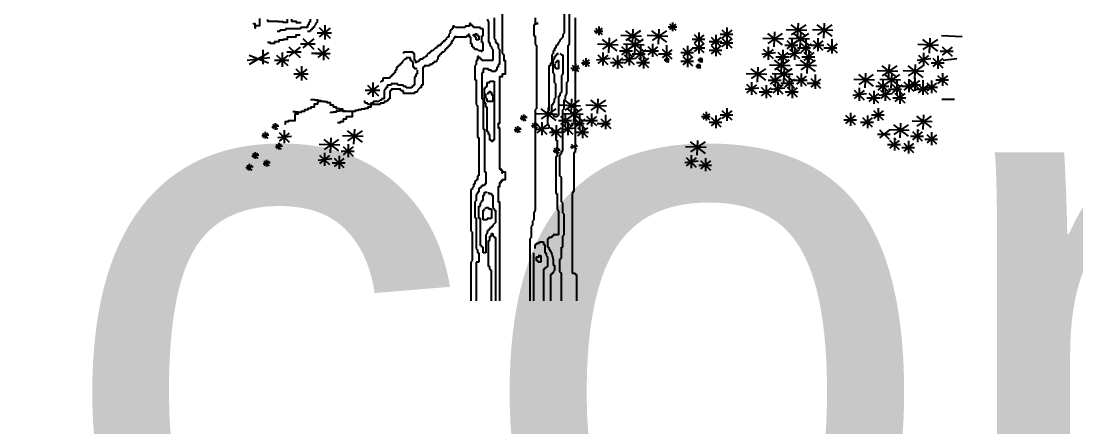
# Model space of a CAD drawing. Header units: inches. Extents: x 131625 to 139700, y 73991 to 80047.
# Drawn here: x 137128 to 138546, y 77019 to 77564 of the extents above; entities that cross this region are included whole.
import ezdxf

# ---------------------------------------------------------------- set-up
doc = ezdxf.new("R2010")
doc.units = ezdxf.units.IN
doc.header["$MEASUREMENT"] = 0
doc.layers.get('0').update_dxf_attribs({"color": 2})
doc.layers.add('0-Frame', color=142, linetype='Continuous')
doc.layers.add('cay xanh', color=76, linetype='Continuous')
doc.styles.add('HELVECONDENSE', font='ARIAH__.TTF')

# ---------------------------------------------------------------- blocks, each defined once
blk = doc.blocks.new('A$C0F0F5736')
at = {"layer": 'cay xanh', "color": 8}
for p, q in [((747.9, 2467), (747.9, 3206.4)), ((122.7, 3129.9), (122.7, 2377.7)), ((696.9, 2823.9), (696.9, 2569)), ((-1663.4, 2671), (-1676.2, 2671)), ((-1676.2, 2671), (-1676.2, 2645.5)), ((-1663.4, 2696.5), (-1663.4, 2671)), ((-1599.6, 2671), (-1612.4, 2658.2)), ((-1612.4, 2658.2), (-1612.4, 2645.5)), ((-1599.6, 2696.5), (-1599.6, 2671)), ((-170.7, 2658.2), (-183.5, 2658.2)), ((-183.5, 2658.2), (-183.5, 2632.7)), ((-170.7, 2645.5), (-170.7, 2658.2)), ((-17.6, 2696.5), (-4.8, 2671)), ((-4.8, 2671), (-4.8, 2479.7)), ((46.2, 2709.2), (46.2, 2518)), ((428.9, 2709.2), (428.9, 2645.5)), ((428.9, 2645.5), (428.9, 2658.2)), ((428.9, 2658.2), (454.5, 2658.2)), ((454.5, 2658.2), (428.9, 2658.2)), ((428.9, 2658.2), (428.9, 2645.5)), ((798.9, 2709.2), (798.9, 1459.7)), ((-1944.1, 2581.7), (-1969.6, 2581.7)), ((-1944.1, 2594.5), (-1944.1, 2581.7)), ((-1893.1, 2594.5), (-1944.1, 2594.5)), ((-1893.1, 2607.2), (-1893.1, 2594.5)), ((-1752.7, 2607.2), (-1893.1, 2607.2)), ((-1688.9, 2620), (-1752.7, 2620)), ((-1752.7, 2620), (-1752.7, 2607.2)), ((-1688.9, 2645.5), (-1688.9, 2620)), ((-1676.2, 2645.5), (-1688.9, 2645.5)), ((-1663.4, 2581.7), (-1688.9, 2581.7)), ((-1650.7, 2594.5), (-1663.4, 2594.5)), ((-1663.4, 2594.5), (-1663.4, 2581.7)), ((-1637.9, 2607.2), (-1650.7, 2607.2)), ((-1650.7, 2607.2), (-1650.7, 2594.5)), ((-1625.2, 2620), (-1637.9, 2620)), ((-1637.9, 2620), (-1637.9, 2607.2)), ((-1612.4, 2645.5), (-1625.2, 2632.7)), ((-1625.2, 2632.7), (-1625.2, 2620)), ((-362.1, 2569), (-374.8, 2556.2)), ((-374.8, 2556.2), (-374.8, 2530.7)), ((-349.3, 2594.5), (-362.1, 2594.5)), ((-362.1, 2594.5), (-362.1, 2569)), ((-336.6, 2607.2), (-349.3, 2607.2)), ((-349.3, 2607.2), (-349.3, 2594.5)), ((-323.8, 2632.7), (-336.6, 2632.7)), ((-336.6, 2632.7), (-336.6, 2607.2)), ((-311, 2620), (-323.8, 2632.7)), ((-221.7, 2620), (-311, 2620)), ((-221.7, 2632.7), (-221.7, 2620)), ((-183.5, 2632.7), (-221.7, 2632.7)), ((-196.2, 2556.2), (-196.2, 2543.5)), ((-183.5, 2556.2), (-196.2, 2556.2)), ((-183.5, 2530.7), (-183.5, 2556.2)), ((-157.9, 2645.5), (-170.7, 2645.5)), ((-157.9, 2632.7), (-157.9, 2645.5)), ((-145.2, 2632.7), (-157.9, 2632.7)), ((-145.2, 2620), (-145.2, 2632.7)), ((-81.4, 2620), (-145.2, 2620)), ((-145.2, 2543.5), (-145.2, 2556.2)), ((-145.2, 2556.2), (-119.7, 2556.2)), ((-119.7, 2569), (-119.7, 2556.2)), ((-119.7, 2556.2), (-119.7, 2569)), ((-119.7, 2556.2), (-106.9, 2556.2)), ((-106.9, 2556.2), (-106.9, 2543.5)), ((-81.4, 2607.2), (-81.4, 2620)), ((-55.9, 2607.2), (-81.4, 2607.2)), ((-55.9, 2543.5), (-55.9, 2607.2)), ((428.9, 2645.5), (416.2, 2645.5)), ((416.2, 2645.5), (416.2, 2543.5)), ((696.9, 2569), (684.1, 2556.2)), ((684.1, 2556.2), (684.1, 2530.7)), ((-1618.1, 2466), (-1752.2, 2466)), ((-476.9, 2454.2), (-476.9, 2441.5)), ((-451.4, 2454.2), (-476.9, 2454.2)), ((-438.6, 2467), (-451.4, 2467)), ((-451.4, 2467), (-451.4, 2454.2)), ((-438.6, 2479.7), (-438.6, 2467)), ((-425.9, 2479.7), (-438.6, 2479.7)), ((-425.9, 2492.5), (-425.9, 2479.7)), ((-413.1, 2492.5), (-425.9, 2492.5)), ((-400.4, 2505.2), (-413.1, 2505.2)), ((-413.1, 2505.2), (-413.1, 2492.5)), ((-387.6, 2530.7), (-400.4, 2518)), ((-400.4, 2518), (-400.4, 2505.2)), ((-374.8, 2530.7), (-387.6, 2530.7)), ((-362.1, 2454.2), (-374.8, 2454.2)), ((-374.8, 2454.2), (-374.8, 2441.5)), ((-349.3, 2467), (-362.1, 2467)), ((-362.1, 2467), (-362.1, 2454.2)), ((-349.3, 2492.5), (-349.3, 2467)), ((-336.6, 2492.5), (-349.3, 2492.5)), ((-323.8, 2518), (-336.6, 2505.2)), ((-336.6, 2505.2), (-336.6, 2492.5)), ((-323.8, 2530.7), (-323.8, 2518)), ((-311, 2530.7), (-323.8, 2530.7)), ((-311, 2530.7), (-311, 2543.5)), ((-311, 2543.5), (-311, 2530.7)), ((-209, 2530.7), (-311, 2530.7)), ((-196.2, 2543.5), (-209, 2543.5)), ((-209, 2543.5), (-209, 2530.7)), ((-170.7, 2530.7), (-183.5, 2530.7)), ((-170.7, 2467), (-170.7, 2530.7)), ((-157.9, 2467), (-170.7, 2467)), ((-157.9, 2441.5), (-157.9, 2467)), ((-132.4, 2543.5), (-145.2, 2543.5)), ((-132.4, 2530.7), (-132.4, 2543.5)), ((-119.7, 2530.7), (-132.4, 2530.7)), ((-119.7, 2505.2), (-119.7, 2530.7)), ((-94.2, 2505.2), (-119.7, 2505.2)), ((-106.9, 2543.5), (-94.2, 2543.5)), ((-94.2, 2543.5), (-94.2, 2505.2)), ((-68.6, 2543.5), (-55.9, 2543.5)), ((-68.6, 2479.7), (-68.6, 2543.5)), ((-55.9, 2479.7), (-68.6, 2479.7)), ((-55.9, 2403.2), (-55.9, 2479.7)), ((-4.8, 2479.7), (7.9, 2479.7)), ((7.9, 2479.7), (7.9, 2454.2)), ((7.9, 2454.2), (20.7, 2441.5)), ((46.2, 2518), (58.9, 2505.2)), ((58.9, 2505.2), (58.9, 2479.7)), ((58.9, 2479.7), (71.7, 2479.7)), ((71.7, 2479.7), (71.7, 2467)), ((71.7, 2467), (84.5, 2467)), ((84.5, 2467), (84.5, 2428.7)), ((416.2, 2543.5), (428.9, 2543.5)), ((428.9, 2543.5), (428.9, 2467)), ((428.9, 2467), (441.7, 2454.2)), ((441.7, 2454.2), (441.7, 1867.7)), ((633.1, 2454.2), (620.3, 2454.2)), ((620.3, 2454.2), (620.3, 2428.7)), ((645.8, 2479.7), (633.1, 2454.2)), ((658.6, 2492.5), (645.8, 2479.7)), ((671.3, 2518), (658.6, 2505.2)), ((658.6, 2505.2), (658.6, 2492.5)), ((684.1, 2530.7), (671.3, 2518)), ((735.1, 2454.2), (747.9, 2467)), ((735.1, 2122.7), (735.1, 2454.2)), ((-795.9, 2390.5), (-795.9, 2377.7)), ((-706.6, 2390.5), (-795.9, 2390.5)), ((-706.6, 2377.7), (-706.6, 2390.5)), ((-693.8, 2377.7), (-706.6, 2377.7)), ((-693.8, 2314), (-693.8, 2377.7)), ((-566.2, 2377.7), (-579, 2365)), ((-579, 2365), (-579, 2352.2)), ((-553.5, 2377.7), (-566.2, 2377.7)), ((-540.7, 2390.5), (-553.5, 2390.5)), ((-553.5, 2390.5), (-553.5, 2377.7)), ((-527.9, 2403.2), (-540.7, 2403.2)), ((-540.7, 2403.2), (-540.7, 2390.5)), ((-515.2, 2416), (-527.9, 2403.2)), ((-502.4, 2428.7), (-515.2, 2416)), ((-489.7, 2428.7), (-502.4, 2428.7)), ((-476.9, 2441.5), (-489.7, 2441.5)), ((-489.7, 2441.5), (-489.7, 2428.7)), ((-464.1, 2365), (-464.1, 2352.2)), ((-451.4, 2365), (-464.1, 2365)), ((-438.6, 2377.7), (-451.4, 2377.7)), ((-451.4, 2377.7), (-451.4, 2365)), ((-425.9, 2390.5), (-438.6, 2390.5)), ((-438.6, 2390.5), (-438.6, 2377.7)), ((-413.1, 2403.2), (-425.9, 2390.5)), ((-400.4, 2416), (-413.1, 2416)), ((-413.1, 2416), (-413.1, 2403.2)), ((-387.6, 2428.7), (-400.4, 2428.7)), ((-400.4, 2428.7), (-400.4, 2416)), ((-387.6, 2441.5), (-387.6, 2428.7)), ((-374.8, 2441.5), (-387.6, 2441.5)), ((-145.2, 2441.5), (-157.9, 2441.5)), ((-145.2, 2428.7), (-145.2, 2441.5)), ((-132.4, 2428.7), (-145.2, 2428.7)), ((-132.4, 2416), (-132.4, 2428.7)), ((-106.9, 2416), (-132.4, 2416)), ((-94.2, 2403.2), (-106.9, 2416)), ((-68.6, 2403.2), (-94.2, 2403.2)), ((-68.6, 2390.5), (-68.6, 2403.2)), ((20.7, 2441.5), (20.7, 2428.7)), ((20.7, 2428.7), (33.4, 2416)), ((33.4, 2416), (33.4, 2314)), ((84.5, 2428.7), (97.2, 2416)), ((97.2, 2416), (97.2, 2275.7)), ((122.7, 2377.7), (135.5, 2365)), ((594.8, 2377.7), (582, 2365)), ((582, 2365), (582, 2288.5)), ((607.6, 2403.2), (594.8, 2403.2)), ((594.8, 2403.2), (594.8, 2377.7)), ((620.3, 2428.7), (607.6, 2428.7)), ((607.6, 2428.7), (607.6, 2403.2)), ((620.3, 2352.2), (620.3, 2365)), ((620.3, 2365), (633.1, 2365)), ((633.1, 2377.7), (645.8, 2377.7)), ((633.1, 2365), (633.1, 2377.7)), ((658.6, 2377.7), (671.3, 2365)), ((671.3, 2365), (684.1, 2365)), ((684.1, 2365), (684.1, 2186.5)), ((-846.9, 2263), (-846.9, 2250.2)), ((-834.1, 2263), (-846.9, 2263)), ((-821.4, 2275.7), (-834.1, 2275.7)), ((-834.1, 2275.7), (-834.1, 2263)), ((-808.6, 2288.5), (-821.4, 2288.5)), ((-821.4, 2288.5), (-821.4, 2275.7)), ((-783.1, 2326.7), (-808.6, 2301.2)), ((-808.6, 2301.2), (-808.6, 2288.5)), ((-770.3, 2326.7), (-783.1, 2326.7)), ((-770.3, 2339.5), (-770.3, 2326.7)), ((-732.1, 2339.5), (-770.3, 2339.5)), ((-732.1, 2314), (-732.1, 2339.5)), ((-719.3, 2314), (-732.1, 2314)), ((-719.3, 2301.2), (-719.3, 2314)), ((-706.6, 2301.2), (-719.3, 2301.2)), ((-706.6, 2250.2), (-706.6, 2301.2)), ((-681, 2314), (-693.8, 2314)), ((-681, 2288.5), (-681, 2314)), ((-681, 2301.2), (-681, 2288.5)), ((-655.5, 2301.2), (-681, 2301.2)), ((-642.8, 2314), (-655.5, 2314)), ((-655.5, 2314), (-655.5, 2301.2)), ((-642.8, 2326.7), (-642.8, 2314)), ((-617.2, 2326.7), (-642.8, 2326.7)), ((-604.5, 2339.5), (-617.2, 2339.5)), ((-617.2, 2339.5), (-617.2, 2326.7)), ((-591.7, 2352.2), (-604.5, 2339.5)), ((-604.5, 2263), (-604.5, 2250.2)), ((-553.5, 2263), (-604.5, 2263)), ((-579, 2352.2), (-591.7, 2352.2)), ((-527.9, 2275.7), (-553.5, 2275.7)), ((-553.5, 2275.7), (-553.5, 2263)), ((-515.2, 2288.5), (-527.9, 2288.5)), ((-527.9, 2288.5), (-527.9, 2275.7)), ((-489.7, 2301.2), (-515.2, 2301.2)), ((-515.2, 2301.2), (-515.2, 2288.5)), ((-476.9, 2326.7), (-489.7, 2314)), ((-489.7, 2314), (-489.7, 2301.2)), ((-476.9, 2352.2), (-476.9, 2326.7)), ((-464.1, 2352.2), (-476.9, 2352.2)), ((-119.7, 2275.7), (-132.4, 2263)), ((-132.4, 2263), (-132.4, 2135.5)), ((-106.9, 2314), (-119.7, 2314)), ((-119.7, 2314), (-119.7, 2275.7)), ((-106.9, 2352.2), (-106.9, 2314)), ((-94.2, 2352.2), (-106.9, 2352.2)), ((-94.2, 2339.5), (-94.2, 2352.2)), ((-81.4, 2339.5), (-94.2, 2339.5)), ((-81.4, 2326.7), (-81.4, 2339.5)), ((-68.6, 2326.7), (-81.4, 2326.7)), ((-68.6, 2314), (-68.6, 2326.7)), ((33.4, 2314), (-68.6, 2314)), ((84.5, 2275.7), (84.5, 2250.2)), ((97.2, 2275.7), (84.5, 2275.7)), ((569.3, 2263), (556.5, 2263)), ((556.5, 2263), (556.5, 1842.2)), ((569.3, 2288.5), (569.3, 2263)), ((582, 2288.5), (569.3, 2288.5)), ((594.8, 2199.2), (594.8, 2326.7)), ((594.8, 2326.7), (607.6, 2326.7)), ((607.6, 2352.2), (620.3, 2352.2)), ((607.6, 2326.7), (607.6, 2352.2)), ((607.6, 2275.7), (620.3, 2275.7)), ((607.6, 2250.2), (607.6, 2275.7)), ((620.3, 2288.5), (620.3, 2301.2)), ((620.3, 2301.2), (633.1, 2301.2)), ((633.1, 2301.2), (633.1, 2314)), ((633.1, 2314), (645.8, 2314)), ((645.8, 2314), (645.8, 2237.5)), ((-923.4, 2161), (-923.4, 2148.2)), ((-910.7, 2161), (-923.4, 2161)), ((-897.9, 2173.7), (-910.7, 2173.7)), ((-910.7, 2173.7), (-910.7, 2161)), ((-885.2, 2186.5), (-897.9, 2186.5)), ((-897.9, 2186.5), (-897.9, 2173.7)), ((-885.2, 2199.2), (-885.2, 2186.5)), ((-872.4, 2199.2), (-885.2, 2199.2)), ((-859.7, 2224.7), (-872.4, 2224.7)), ((-872.4, 2224.7), (-872.4, 2199.2)), ((-846.9, 2250.2), (-859.7, 2250.2)), ((-859.7, 2250.2), (-859.7, 2224.7)), ((-693.8, 2250.2), (-706.6, 2250.2)), ((-693.8, 2237.5), (-693.8, 2250.2)), ((-668.3, 2237.5), (-693.8, 2237.5)), ((-693.8, 2161), (-693.8, 2084.5)), ((-681, 2161), (-693.8, 2161)), ((-668.3, 2186.5), (-681, 2186.5)), ((-681, 2186.5), (-681, 2161)), ((-668.3, 2224.7), (-668.3, 2186.5)), ((-604.5, 2250.2), (-617.2, 2250.2)), ((-617.2, 2250.2), (-617.2, 2084.5)), ((-55.9, 2199.2), (-68.6, 2199.2)), ((-68.6, 2199.2), (-68.6, 1957)), ((-4.8, 2237.5), (-55.9, 2237.5)), ((-55.9, 2237.5), (-55.9, 2199.2)), ((-4.8, 2224.7), (-4.8, 2237.5)), ((20.7, 2224.7), (-4.8, 2224.7)), ((20.7, 2212), (20.7, 2224.7)), ((58.9, 2212), (20.7, 2212)), ((71.7, 2224.7), (58.9, 2224.7)), ((58.9, 2224.7), (58.9, 2212)), ((71.7, 2250.2), (71.7, 2224.7)), ((84.5, 2250.2), (71.7, 2250.2)), ((607.6, 2186.5), (594.8, 2199.2)), ((620.3, 2250.2), (607.6, 2250.2)), ((607.6, 2110), (607.6, 2186.5)), ((620.3, 2237.5), (620.3, 2250.2)), ((645.8, 2237.5), (620.3, 2237.5)), ((684.1, 2186.5), (671.3, 2173.7)), ((671.3, 2173.7), (671.3, 2020.7)), ((-1000, 2122.7), (-1012.8, 2110)), ((-987.2, 2122.7), (-1000, 2122.7)), ((-987.2, 2148.2), (-987.2, 2122.7)), ((-923.4, 2148.2), (-987.2, 2148.2)), ((-949, 2059), (-961.7, 2059)), ((-961.7, 2059), (-961.7, 2046.2)), ((-949, 2084.5), (-949, 2059)), ((-910.7, 2084.5), (-949, 2084.5)), ((-846.9, 2097.2), (-910.7, 2097.2)), ((-910.7, 2097.2), (-910.7, 2084.5)), ((-846.9, 2084.5), (-846.9, 2097.2)), ((-795.9, 2084.5), (-846.9, 2084.5)), ((-795.9, 2071.7), (-795.9, 2084.5)), ((-770.3, 2071.7), (-795.9, 2071.7)), ((-770.3, 2059), (-770.3, 2071.7)), ((-719.3, 2059), (-770.3, 2059)), ((-706.6, 2071.7), (-719.3, 2071.7)), ((-719.3, 2071.7), (-719.3, 2059)), ((-693.8, 2084.5), (-706.6, 2084.5)), ((-706.6, 2084.5), (-706.6, 2071.7)), ((-642.8, 2059), (-668.3, 2033.5)), ((-630, 2059), (-642.8, 2059)), ((-630, 2084.5), (-630, 2059)), ((-617.2, 2084.5), (-630, 2084.5)), ((-132.4, 2135.5), (-119.7, 2135.5)), ((-119.7, 2135.5), (-119.7, 1906)), ((-43.1, 2059), (-30.4, 2059)), ((-43.1, 1918.7), (-43.1, 2059)), ((-30.4, 2059), (-30.4, 2071.7)), ((-30.4, 2071.7), (-17.6, 2071.7)), ((-17.6, 2071.7), (-17.6, 2110)), ((-17.6, 2110), (7.9, 2110)), ((7.9, 2122.7), (46.2, 2122.7)), ((7.9, 2110), (7.9, 2122.7)), ((46.2, 2122.7), (46.2, 1574.5)), ((620.3, 2097.2), (607.6, 2110)), ((620.3, 1969.7), (620.3, 2097.2)), ((722.4, 2110), (735.1, 2122.7)), ((722.4, 2008), (722.4, 2110)), ((-961.7, 2046.2), (-974.5, 2033.5)), ((-974.5, 2033.5), (-974.5, 1957)), ((-910.7, 2033.5), (-923.4, 2033.5)), ((-923.4, 2033.5), (-923.4, 1957)), ((-910.7, 2046.2), (-910.7, 2033.5)), ((-821.4, 2046.2), (-910.7, 2046.2)), ((-821.4, 2033.5), (-821.4, 2046.2)), ((-795.9, 2033.5), (-821.4, 2033.5)), ((-795.9, 2008), (-795.9, 2033.5)), ((-693.8, 2008), (-795.9, 2008)), ((-668.3, 2020.7), (-693.8, 2020.7)), ((-693.8, 2020.7), (-693.8, 2008)), ((-668.3, 2033.5), (-668.3, 2020.7)), ((-30.4, 1969.7), (-30.4, 2008)), ((-17.6, 1957), (-30.4, 1969.7)), ((-17.6, 2008), (-4.8, 2008)), ((-4.8, 2008), (-4.8, 2020.7)), ((-4.8, 2020.7), (7.9, 2020.7)), ((7.9, 2020.7), (7.9, 2033.5)), ((7.9, 2033.5), (7.9, 2020.7)), ((7.9, 2020.7), (20.7, 2020.7)), ((20.7, 2020.7), (20.7, 1995.2)), ((20.7, 1995.2), (33.4, 1995.2)), ((33.4, 1995.2), (33.4, 1931.5)), ((607.6, 1957), (620.3, 1969.7)), ((658.6, 1982.5), (645.8, 1982.5)), ((645.8, 1982.5), (645.8, 1804)), ((671.3, 2020.7), (658.6, 2008)), ((658.6, 2008), (658.6, 1982.5)), ((709.6, 1982.5), (722.4, 2008)), ((709.6, 1957), (709.6, 1982.5)), ((-1153.1, 1931.5), (-1165.9, 1931.5)), ((-1153.1, 1918.7), (-1153.1, 1931.5)), ((-1127.6, 1918.7), (-1153.1, 1918.7)), ((-1127.6, 1906), (-1127.6, 1918.7)), ((-1012.8, 1906), (-1127.6, 1906)), ((-1076.5, 1918.7), (-1102.1, 1918.7)), ((-1025.5, 1931.5), (-1076.5, 1931.5)), ((-1076.5, 1931.5), (-1076.5, 1918.7)), ((-1012.8, 1944.2), (-1025.5, 1931.5)), ((-1000, 1944.2), (-1012.8, 1944.2)), ((-974.5, 1918.7), (-1012.8, 1918.7)), ((-1012.8, 1918.7), (-1012.8, 1906)), ((-974.5, 1957), (-1000, 1957)), ((-1000, 1957), (-1000, 1944.2)), ((-949, 1931.5), (-974.5, 1931.5)), ((-974.5, 1931.5), (-974.5, 1918.7)), ((-949, 1944.2), (-949, 1931.5)), ((-936.2, 1944.2), (-949, 1944.2)), ((-936.2, 1957), (-936.2, 1944.2)), ((-923.4, 1957), (-936.2, 1957)), ((-119.7, 1906), (-106.9, 1893.2)), ((-106.9, 1893.2), (-106.9, 1600)), ((-68.6, 1957), (-55.9, 1957)), ((-55.9, 1957), (-55.9, 1765.7)), ((-30.4, 1918.7), (-43.1, 1918.7)), ((-30.4, 1880.5), (-30.4, 1918.7)), ((-17.6, 1880.5), (-30.4, 1880.5)), ((-17.6, 1931.5), (-17.6, 1957)), ((33.4, 1931.5), (-17.6, 1931.5)), ((-17.6, 1651), (-17.6, 1880.5)), ((441.7, 1867.7), (428.9, 1855)), ((582, 1906), (594.8, 1906)), ((582, 1816.7), (582, 1906)), ((594.8, 1918.7), (607.6, 1931.5)), ((594.8, 1906), (594.8, 1918.7)), ((607.6, 1931.5), (607.6, 1957)), ((684.1, 1855), (696.9, 1867.7)), ((696.9, 1944.2), (709.6, 1957)), ((696.9, 1867.7), (696.9, 1944.2)), ((-55.9, 1765.7), (-55.9, 1676.5)), ((428.9, 1855), (428.9, 924.2)), ((556.5, 1842.2), (543.8, 1842.2)), ((543.8, 1842.2), (543.8, 1727.5)), ((594.8, 1816.7), (582, 1816.7)), ((594.8, 1804), (594.8, 1816.7)), ((607.6, 1804), (594.8, 1804)), ((607.6, 1791.2), (607.6, 1804)), ((633.1, 1791.2), (607.6, 1791.2)), ((645.8, 1804), (633.1, 1804)), ((633.1, 1804), (633.1, 1791.2)), ((684.1, 1472.5), (684.1, 1855)), ((-55.9, 1676.5), (-43.1, 1676.5)), ((-43.1, 1676.5), (-43.1, 1281.2)), ((543.8, 1727.5), (556.5, 1714.7)), ((556.5, 1714.7), (556.5, 1702)), ((556.5, 1702), (582, 1676.5)), ((582, 1676.5), (582, 1663.7)), ((-106.9, 1600), (-94.2, 1600)), ((-94.2, 1600), (-94.2, 1243)), ((-4.8, 1651), (-17.6, 1651)), ((-4.8, 1625.5), (-4.8, 1651)), ((7.9, 1625.5), (-4.8, 1625.5)), ((7.9, 1574.5), (7.9, 1625.5)), ((20.7, 1574.5), (7.9, 1574.5)), ((20.7, 1561.7), (20.7, 1574.5)), ((46.2, 1574.5), (33.4, 1574.5)), ((33.4, 1574.5), (33.4, 1561.7)), ((582, 1663.7), (594.8, 1663.7)), ((594.8, 1663.7), (594.8, 1651)), ((594.8, 1651), (607.6, 1651)), ((607.6, 1651), (607.6, 1638.2)), ((607.6, 1638.2), (620.3, 1638.2)), ((620.3, 1638.2), (620.3, 1574.5)), ((620.3, 1574.5), (633.1, 1574.5)), ((633.1, 1574.5), (633.1, 1421.5)), ((33.4, 1561.7), (20.7, 1561.7)), ((671.3, 1447), (671.3, 1472.5)), ((671.3, 1472.5), (684.1, 1472.5)), ((620.3, 1421.5), (620.3, 1077.2)), ((633.1, 1421.5), (620.3, 1421.5)), ((658.6, 1434.2), (671.3, 1447)), ((658.6, 1243), (658.6, 1434.2)), ((786.2, 1459.7), (786.2, 1102.7)), ((798.9, 1459.7), (786.2, 1459.7)), ((-43.1, 1281.2), (-30.4, 1281.2)), ((-30.4, 1281.2), (-30.4, 1166.5)), ((-119.7, 1192), (-132.4, 1192)), ((-132.4, 1192), (-132.4, 1166.5)), ((-106.9, 1204.7), (-119.7, 1204.7)), ((-119.7, 1204.7), (-119.7, 1192)), ((-94.2, 1243), (-106.9, 1243)), ((-106.9, 1243), (-106.9, 1204.7)), ((671.3, 1230.2), (658.6, 1243)), ((671.3, 1000.7), (671.3, 1230.2)), ((-157.9, 1115.5), (-170.7, 1115.5)), ((-170.7, 1115.5), (-170.7, 733)), ((-145.2, 1141), (-157.9, 1128.2)), ((-157.9, 1128.2), (-157.9, 1115.5)), ((-132.4, 1166.5), (-145.2, 1166.5)), ((-145.2, 1166.5), (-145.2, 1141)), ((-94.2, 1090), (-106.9, 1090)), ((-106.9, 1090), (-106.9, 1077.2)), ((-94.2, 1128.2), (-94.2, 1090)), ((-81.4, 1128.2), (-94.2, 1128.2)), ((-68.6, 1141), (-81.4, 1141)), ((-81.4, 1141), (-81.4, 1128.2)), ((-43.1, 1153.7), (-68.6, 1153.7)), ((-68.6, 1153.7), (-68.6, 1141)), ((-30.4, 1166.5), (-43.1, 1166.5)), ((-43.1, 1166.5), (-43.1, 1153.7)), ((-43.1, 1090), (-17.6, 1090)), ((-43.1, 1064.5), (-43.1, 1090)), ((-4.8, 1090), (-4.8, 1077.2)), ((786.2, 1102.7), (773.4, 1077.2)), ((-119.7, 1013.5), (-132.4, 1000.7)), ((-132.4, 1000.7), (-132.4, 860.5)), ((-106.9, 1077.2), (-119.7, 1064.5)), ((-119.7, 1064.5), (-119.7, 1013.5)), ((-81.4, 988), (-68.6, 1000.7)), ((-81.4, 962.5), (-81.4, 988)), ((-68.6, 1013.5), (-55.9, 1013.5)), ((-68.6, 1000.7), (-68.6, 1013.5)), ((-55.9, 1013.5), (-55.9, 1064.5)), ((-55.9, 1064.5), (-43.1, 1064.5)), ((-4.8, 1077.2), (20.7, 1077.2)), ((20.7, 1077.2), (20.7, 1064.5)), ((20.7, 1064.5), (33.4, 1064.5)), ((33.4, 1064.5), (33.4, 949.7)), ((620.3, 1077.2), (633.1, 1077.2)), ((633.1, 1077.2), (633.1, 937)), ((684.1, 988), (671.3, 1000.7)), ((684.1, 898.7), (684.1, 988)), ((773.4, 1077.2), (773.4, 337.8)), ((-94.2, 847.7), (-94.2, 962.5)), ((-94.2, 962.5), (-81.4, 962.5)), ((-55.9, 924.2), (-43.1, 924.2)), ((-55.9, 835), (-55.9, 924.2)), ((-43.1, 924.2), (-43.1, 937)), ((-30.4, 949.7), (-4.8, 949.7)), ((-30.4, 937), (-30.4, 949.7)), ((-4.8, 949.7), (-4.8, 937)), ((-4.8, 937), (20.7, 937)), ((20.7, 937), (20.7, 847.7)), ((33.4, 949.7), (46.2, 937)), ((46.2, 937), (46.2, 924.2)), ((46.2, 924.2), (58.9, 924.2)), ((58.9, 924.2), (58.9, 809.5)), ((428.9, 924.2), (416.2, 898.7)), ((416.2, 898.7), (416.2, 835)), ((633.1, 937), (645.8, 911.5)), ((645.8, 911.5), (645.8, 694.7)), ((696.9, 886), (684.1, 898.7)), ((696.9, 694.7), (696.9, 886)), ((-132.4, 860.5), (-119.7, 847.7)), ((-119.7, 847.7), (-119.7, 567.2)), ((-81.4, 847.7), (-94.2, 847.7)), ((-81.4, 592.7), (-81.4, 847.7)), ((-17.6, 835), (-55.9, 835)), ((-17.6, 847.7), (-17.6, 835)), ((20.7, 847.7), (-17.6, 847.7)), ((46.2, 796.7), (33.4, 784)), ((58.9, 809.5), (46.2, 796.7)), ((416.2, 835), (403.4, 822.2)), ((403.4, 822.2), (403.4, 784)), ((-170.7, 733), (-157.9, 720.2)), ((-157.9, 720.2), (-157.9, 452.5)), ((-17.6, 707.5), (-30.4, 694.7)), ((-30.4, 694.7), (-30.4, 529)), ((-4.8, 733), (-17.6, 733)), ((-17.6, 733), (-17.6, 707.5)), ((-4.8, 745.7), (-4.8, 733)), ((7.9, 745.7), (-4.8, 745.7)), ((20.7, 758.5), (7.9, 758.5)), ((7.9, 758.5), (7.9, 745.7)), ((33.4, 771.2), (20.7, 771.2)), ((20.7, 771.2), (20.7, 758.5)), ((20.7, 707.5), (33.4, 707.5)), ((20.7, 682), (20.7, 707.5)), ((33.4, 784), (33.4, 771.2)), ((33.4, 707.5), (33.4, 682)), ((403.4, 784), (390.7, 771.2)), ((390.7, 771.2), (390.7, 669.2)), ((645.8, 694.7), (594.8, 694.7)), ((594.8, 694.7), (594.8, 682)), ((684.1, 682), (696.9, 694.7)), ((-68.6, 592.7), (-81.4, 592.7)), ((-68.6, 580), (-68.6, 592.7)), ((-4.8, 401.5), (-4.8, 643.7)), ((-4.8, 643.7), (7.9, 643.7)), ((7.9, 643.7), (7.9, 682)), ((7.9, 682), (20.7, 682)), ((33.4, 682), (46.2, 682)), ((46.2, 682), (46.2, 669.2)), ((46.2, 669.2), (58.9, 669.2)), ((58.9, 669.2), (58.9, 82.1)), ((390.7, 669.2), (377.9, 656.5)), ((377.9, 656.5), (377.9, 82.1)), ((428.9, 567.2), (428.9, 605.5)), ((428.9, 605.5), (441.7, 605.5)), ((441.7, 605.5), (441.7, 618.2)), ((441.7, 618.2), (467.2, 618.2)), ((467.2, 618.2), (467.2, 631)), ((467.2, 631), (505.5, 631)), ((505.5, 631), (505.5, 605.5)), ((505.5, 605.5), (518.2, 605.5)), ((518.2, 605.5), (518.2, 529)), ((543.8, 656.5), (543.8, 580)), ((556.5, 656.5), (543.8, 656.5)), ((556.5, 669.2), (556.5, 656.5)), ((582, 669.2), (556.5, 669.2)), ((594.8, 682), (582, 682)), ((582, 682), (582, 669.2)), ((684.1, 580), (684.1, 682)), ((-119.7, 567.2), (-106.9, 554.5)), ((-106.9, 554.5), (-106.9, 529)), ((-106.9, 529), (-94.2, 529)), ((-94.2, 529), (-94.2, 439.7)), ((-55.9, 580), (-68.6, 580)), ((-55.9, 529), (-55.9, 580)), ((-30.4, 529), (-55.9, 529)), ((416.2, 82.1), (416.2, 529)), ((441.7, 452.5), (441.7, 490.7)), ((441.7, 490.7), (467.2, 490.7)), ((454.5, 503.5), (480, 503.5)), ((480, 503.5), (480, 439.7)), ((518.2, 529), (531, 529)), ((531, 529), (531, 503.5)), ((531, 503.5), (543.8, 490.7)), ((543.8, 580), (556.5, 580)), ((543.8, 490.7), (543.8, 401.5)), ((556.5, 580), (556.5, 567.2)), ((556.5, 567.2), (569.3, 541.7)), ((569.3, 541.7), (582, 516.2)), ((582, 516.2), (594.8, 465.2)), ((671.3, 478), (671.3, 580)), ((671.3, 580), (684.1, 580)), ((-157.9, 452.5), (-170.7, 439.7)), ((-170.7, 439.7), (-170.7, 82.1)), ((-94.2, 439.7), (-119.7, 439.7)), ((-119.7, 439.7), (-119.7, 82.1)), ((7.9, 401.5), (-4.8, 401.5)), ((7.9, 376), (7.9, 401.5)), ((454.5, 452.5), (441.7, 452.5)), ((454.5, 439.7), (454.5, 452.5)), ((480, 439.7), (454.5, 439.7)), ((543.8, 401.5), (531, 388.8)), ((594.8, 465.2), (594.8, 414.2)), ((594.8, 414.2), (607.6, 414.2)), ((607.6, 414.2), (607.6, 363.3)), ((658.6, 465.2), (671.3, 478)), ((658.6, 350.5), (658.6, 465.2)), ((20.7, 363.3), (7.9, 376)), ((20.7, 82.1), (20.7, 363.3)), ((518.2, 376), (505.5, 376)), ((505.5, 376), (505.5, 82.1)), ((518.2, 388.8), (518.2, 376)), ((531, 388.8), (518.2, 388.8)), ((582, 325), (569.3, 325)), ((569.3, 325), (569.3, 82.1)), ((594.8, 337.8), (582, 337.8)), ((582, 337.8), (582, 325)), ((607.6, 363.3), (594.8, 350.5)), ((594.8, 350.5), (594.8, 337.8)), ((671.3, 337.8), (658.6, 350.5)), ((671.3, 82.1), (671.3, 337.8)), ((773.4, 337.8), (798.9, 337.8)), ((798.9, 337.8), (798.9, 325)), ((798.9, 325), (811.7, 325)), ((811.7, 325), (811.7, 82.1))]:
    blk.add_line(p, q, dxfattribs=at)
at = {"layer": 'cay xanh', "color": 90}
for p, q in [((1675.4, 2653.3), (1736.5, 2594.6)), ((1736.5, 2650.9), (1675.4, 2601.6)), ((1705.9, 2667.4), (1705.9, 2587.5)), ((2871.8, 2659.1), (2864.7, 2520.7)), ((3114.5, 2659.1), (3107.4, 2520.7)), ((-1465, 2568), (-1599.1, 2568)), ((-1579.4, 2619.3), (-1476.8, 2520.7)), ((-1476.8, 2615.3), (-1579.4, 2532.6)), ((-1528.1, 2642.9), (-1528.1, 2508.9)), ((1056.7, 2584.4), (976.8, 2584.4)), ((988.6, 2614.9), (1049.7, 2556.2)), ((1049.7, 2612.6), (988.6, 2563.2)), ((1019.1, 2629), (1019.1, 2549.1)), ((1267.9, 2590.4), (1406.3, 2484)), ((1406.3, 2590.4), (1271.4, 2498.2)), ((1335.3, 2604.6), (1328.2, 2466.2)), ((1510.6, 2590.4), (1649, 2484)), ((1649, 2590.4), (1514.1, 2498.2)), ((1578, 2604.6), (1570.9, 2466.2)), ((1743.6, 2622.7), (1663.6, 2622.7)), ((1905.4, 2553.9), (1995.8, 2466.9)), ((1995.8, 2550.4), (1905.4, 2477.4)), ((1950.6, 2574.7), (1950.6, 2456.5)), ((2108.1, 2552.2), (2108.1, 2434)), ((2265.1, 2553.6), (2146.8, 2553.6)), ((2164.2, 2598.8), (2254.6, 2511.9)), ((2254.6, 2595.4), (2164.2, 2522.3)), ((2209.4, 2619.7), (2209.4, 2501.5)), ((2586.2, 2564.6), (2724.6, 2458.2)), ((2724.6, 2564.6), (2589.7, 2472.4)), ((2653.6, 2578.8), (2646.5, 2440.4)), ((2953.4, 2591.7), (2761.7, 2598.8)), ((2804.3, 2644.9), (2942.8, 2538.5)), ((2942.8, 2644.9), (2807.9, 2552.7)), ((2828.9, 2564.6), (2967.3, 2458.2)), ((2967.3, 2564.6), (2832.4, 2472.4)), ((2896.3, 2578.8), (2889.2, 2440.4)), ((3196.1, 2591.7), (3004.4, 2598.8)), ((3047, 2644.9), (3185.5, 2538.5)), ((3185.5, 2644.9), (3050.6, 2552.7)), ((-1732.5, 2517.3), (-1629.9, 2418.7)), ((-1629.9, 2513.3), (-1732.5, 2430.6)), ((-1540.8, 2451.7), (-1540.8, 2317.7)), ((1198.8, 2456.9), (1007.1, 2464)), ((1049.7, 2510.1), (1188.2, 2403.6)), ((1188.2, 2510.1), (1053.3, 2417.8)), ((1117.2, 2524.3), (1110.1, 2385.9)), ((1417, 2537.2), (1225.3, 2544.3)), ((1441.5, 2456.9), (1249.8, 2464)), ((1276.1, 2466.9), (1276.1, 2346.3)), ((1292.4, 2510.1), (1430.9, 2403.6)), ((1430.9, 2510.1), (1295.9, 2417.8)), ((1359.8, 2524.3), (1352.7, 2385.9)), ((1406.8, 2456.7), (1406.8, 2322.7)), ((1659.7, 2537.2), (1468, 2544.3)), ((1518.8, 2466.9), (1518.8, 2346.3)), ((1649.5, 2456.7), (1649.5, 2322.7)), ((2006.3, 2508.7), (1888, 2508.7)), ((1905.4, 2474.5), (1995.8, 2387.6)), ((1995.8, 2471), (1905.4, 2398)), ((1950.6, 2495.4), (1950.6, 2377.2)), ((2163.8, 2486.2), (2045.5, 2486.2)), ((2062.9, 2531.4), (2153.4, 2444.4)), ((2153.4, 2527.9), (2062.9, 2454.9)), ((2062.9, 2452), (2153.4, 2365.1)), ((2108.1, 2472.9), (2108.1, 2354.7)), ((2265.1, 2474.3), (2146.8, 2474.3)), ((2164.2, 2519.5), (2254.6, 2432.6)), ((2254.6, 2516), (2164.2, 2443)), ((2209.4, 2540.4), (2209.4, 2422.2)), ((2735.3, 2511.4), (2543.6, 2518.5)), ((2869.4, 2454), (2748.7, 2454)), ((2767.9, 2498.7), (2860.2, 2410)), ((2860.2, 2495.1), (2767.9, 2420.6)), ((2978, 2511.4), (2786.2, 2518.5)), ((2812.6, 2521.4), (2812.6, 2400.8)), ((2900.7, 2472.2), (2993, 2383.5)), ((2993, 2468.6), (2900.7, 2394.1)), ((2943.2, 2511.2), (2943.2, 2377.2)), ((3112.1, 2454), (2991.4, 2454)), ((3010.6, 2498.7), (3102.9, 2410)), ((3102.9, 2495.1), (3010.6, 2420.6)), ((3055.3, 2521.4), (3055.3, 2400.8)), ((3143.4, 2472.2), (3235.7, 2383.5)), ((3235.7, 2468.6), (3143.4, 2394.1)), ((3185.9, 2511.2), (3185.9, 2377.2)), ((4177.9, 2454.1), (3986.2, 2461.2)), ((4028.8, 2507.3), (4167.2, 2400.9)), ((4167.2, 2507.3), (4032.3, 2415.1)), ((4096.2, 2521.5), (4089.1, 2383.1)), ((4396.1, 2534.4), (4204.4, 2541.5)), ((-2050.9, 2385.8), (-2230, 2277.6)), ((-2230, 2364.3), (-2050.9, 2291.2)), ((-2102.2, 2413.4), (-2102.2, 2279.4)), ((-1974.9, 2364.3), (-1872.3, 2265.7)), ((-1872.3, 2360.3), (-1974.9, 2277.6)), ((-1923.6, 2387.9), (-1923.6, 2253.9)), ((-1745.7, 2389.5), (-1879.8, 2389.5)), ((-1860, 2440.8), (-1757.5, 2342.2)), ((-1757.5, 2436.8), (-1860, 2354.1)), ((-1561.4, 2377.7), (-1650.7, 2377.7)), ((-1477.7, 2376.8), (-1611.8, 2376.8)), ((-1592.1, 2428), (-1489.6, 2329.5)), ((-1489.6, 2424.1), (-1592.1, 2341.3)), ((1011.8, 2365.3), (1104.1, 2276.6)), ((1104.1, 2361.7), (1011.8, 2287.2)), ((1058, 2386.6), (1058, 2265.9)), ((1192.3, 2358.6), (1192.3, 2238)), ((1332.9, 2399.5), (1212.2, 2399.5)), ((1231.4, 2444.2), (1323.7, 2355.5)), ((1323.7, 2440.6), (1231.4, 2366.1)), ((1254.5, 2365.3), (1346.8, 2276.6)), ((1346.8, 2361.7), (1254.5, 2287.2)), ((1300.7, 2386.6), (1300.7, 2265.9)), ((1451.3, 2373), (1330.6, 2373)), ((1364.3, 2417.7), (1456.6, 2329)), ((1456.6, 2414.1), (1364.3, 2339.6)), ((1435, 2358.6), (1435, 2238)), ((1575.6, 2399.5), (1454.9, 2399.5)), ((1474.1, 2444.2), (1566.4, 2355.5)), ((1566.4, 2440.6), (1474.1, 2366.1)), ((1694, 2373), (1573.3, 2373)), ((1607, 2417.7), (1699.3, 2329)), ((1699.3, 2414.1), (1607, 2339.6)), ((1900.4, 2384), (1782.1, 2384)), ((1799.5, 2429.2), (1890, 2342.3)), ((1890, 2425.7), (1799.5, 2352.7)), ((1844.8, 2450.1), (1844.8, 2331.8)), ((1844.8, 2370.7), (1844.8, 2252.5)), ((2006.3, 2429.3), (1888, 2429.3)), ((2163.8, 2406.8), (2045.5, 2406.8)), ((2153.4, 2448.6), (2062.9, 2375.5)), ((2661.4, 2385.3), (2534.8, 2370.3)), ((2548.3, 2419.8), (2640.6, 2331.1)), ((2640.6, 2416.3), (2548.3, 2341.8)), ((2594.4, 2441.1), (2594.4, 2320.5)), ((2682.6, 2391.9), (2774.9, 2303.2)), ((2774.9, 2388.3), (2682.6, 2313.8)), ((2728.7, 2413.2), (2728.7, 2292.5)), ((2904.1, 2385.3), (2777.5, 2370.3)), ((2791, 2419.8), (2883.3, 2331.1)), ((2883.3, 2416.3), (2791, 2341.8)), ((2837.1, 2441.1), (2837.1, 2320.5)), ((2987.8, 2427.5), (2867.1, 2427.5)), ((2925.3, 2391.9), (3017.6, 2303.2)), ((3017.6, 2388.3), (2925.3, 2313.8)), ((2971.4, 2413.2), (2971.4, 2292.5)), ((3230.4, 2427.5), (3109.7, 2427.5)), ((3990.9, 2362.5), (4083.2, 2273.8)), ((4083.2, 2359), (3990.9, 2284.5)), ((4037.1, 2383.8), (4037.1, 2263.2)), ((4171.4, 2355.9), (4171.4, 2235.2)), ((4312, 2396.7), (4191.3, 2396.7)), ((4210.5, 2441.4), (4302.8, 2352.7)), ((4302.8, 2437.8), (4210.5, 2363.3)), ((-2039.1, 2338.5), (-2249.8, 2313)), ((-1860.5, 2313), (-1994.6, 2313)), ((-1745, 2260.4), (-1745, 2126.4)), ((771, 2269.5), (832.1, 2210.8)), ((832.1, 2267.2), (771, 2217.9)), ((801.6, 2283.6), (801.6, 2203.8)), ((937.3, 2290.2), (857.4, 2290.2)), ((869.1, 2320.7), (930.2, 2262)), ((930.2, 2318.4), (869.1, 2269)), ((899.7, 2334.8), (899.7, 2254.9)), ((1124.9, 2330.7), (998.4, 2315.8)), ((1249.1, 2291.2), (1128.4, 2291.2)), ((1146.1, 2337.3), (1238.4, 2248.7)), ((1238.4, 2333.8), (1146.1, 2259.3)), ((1367.6, 2330.7), (1241, 2315.8)), ((1491.8, 2291.2), (1371.1, 2291.2)), ((1388.8, 2337.3), (1481.1, 2248.7)), ((1481.1, 2333.8), (1388.8, 2259.3)), ((1672.9, 2315.3), (1627.2, 2315.3)), ((1633.9, 2332.7), (1668.9, 2299.1)), ((1668.9, 2331.4), (1633.9, 2303.2)), ((1651.4, 2340.8), (1651.4, 2295.1)), ((1900.4, 2304.7), (1782.1, 2304.7)), ((1799.5, 2349.9), (1890, 2262.9)), ((1890, 2346.4), (1799.5, 2273.4)), ((1967.8, 2258.6), (1922, 2258.6)), ((1928.7, 2276.1), (1963.7, 2242.5)), ((1963.7, 2274.7), (1928.7, 2246.5)), ((1986.7, 2315.3), (1940.9, 2315.3)), ((1946.2, 2284.1), (1946.2, 2238.4)), ((1947.6, 2332.7), (1982.6, 2299.1)), ((1982.6, 2331.4), (1947.6, 2303.2)), ((1965.1, 2340.8), (1965.1, 2295.1)), ((2798.9, 2264.6), (2607.2, 2271.7)), ((2649.8, 2317.8), (2788.2, 2211.4)), ((2788.2, 2317.8), (2653.3, 2225.6)), ((2785.5, 2345.7), (2664.8, 2345.7)), ((2717.2, 2332), (2710.1, 2193.6)), ((3041.6, 2264.6), (2849.9, 2271.7)), ((2892.5, 2317.8), (3030.9, 2211.4)), ((3030.9, 2317.8), (2896, 2225.6)), ((3028.2, 2345.7), (2907.5, 2345.7)), ((2959.9, 2332), (2952.8, 2193.6)), ((3649.8, 2263.3), (3788.3, 2156.8)), ((3788.3, 2263.3), (3653.4, 2171)), ((3717.3, 2277.5), (3710.2, 2139.1)), ((3892.5, 2263.3), (4031, 2156.8)), ((4031, 2263.3), (3896.1, 2171)), ((3960, 2277.5), (3952.9, 2139.1)), ((4104, 2328), (3977.4, 2313)), ((4228.2, 2288.5), (4107.4, 2288.5)), ((4125.2, 2334.6), (4217.5, 2245.9)), ((4217.5, 2331), (4125.2, 2256.5)), ((4346.7, 2328), (4220.1, 2313)), ((-1681.9, 2185.5), (-1816, 2185.5)), ((-1796.3, 2236.8), (-1693.7, 2138.2)), ((-1693.7, 2232.8), (-1796.3, 2150.1)), ((839.2, 2239), (759.3, 2239)), ((2580.7, 2184.3), (2389, 2191.3)), ((2431.6, 2237.5), (2570.1, 2131)), ((2570.1, 2237.5), (2435.2, 2145.2)), ((2499.1, 2251.7), (2492, 2113.3)), ((2613.3, 2171.6), (2705.6, 2082.9)), ((2705.6, 2168), (2613.3, 2093.5)), ((2823.4, 2184.3), (2631.7, 2191.3)), ((2658, 2194.3), (2658, 2073.7)), ((2674.3, 2237.5), (2812.8, 2131)), ((2812.8, 2237.5), (2677.8, 2145.2)), ((2741.7, 2251.7), (2734.6, 2113.3)), ((2788.7, 2184.1), (2788.7, 2050.1)), ((2856, 2171.6), (2948.3, 2082.9)), ((2948.3, 2168), (2856, 2093.5)), ((2900.7, 2194.3), (2900.7, 2073.7)), ((3031.4, 2184.1), (3031.4, 2050.1)), ((3431.7, 2182.9), (3570.1, 2076.5)), ((3570.1, 2182.9), (3435.2, 2090.7)), ((3499.1, 2197.1), (3492, 2058.8)), ((3798.9, 2210.1), (3607.2, 2217.2)), ((3674.4, 2182.9), (3812.8, 2076.5)), ((3812.8, 2182.9), (3677.9, 2090.7)), ((3741.8, 2197.1), (3734.7, 2058.8)), ((4041.6, 2210.1), (3849.9, 2217.2)), ((4168.9, 2175.2), (4259.3, 2088.3)), ((4259.3, 2171.7), (4168.9, 2098.7)), ((4214.1, 2196.1), (4214.1, 2077.9)), ((-1131.2, 2085.6), (-1028.6, 1987)), ((-1028.6, 2081.6), (-1131.2, 1998.9)), ((-1079.9, 2109.2), (-1079.9, 1975.2)), ((2393.7, 2092.7), (2486, 2004)), ((2486, 2089.1), (2393.7, 2014.6)), ((2439.9, 2114), (2439.9, 1993.3)), ((2528, 2064.7), (2620.3, 1976)), ((2620.3, 2061.2), (2528, 1986.7)), ((2574.2, 2086), (2574.2, 1965.4)), ((2714.8, 2126.9), (2594.1, 2126.9)), ((2636.4, 2092.7), (2728.7, 2004)), ((2728.7, 2089.1), (2636.4, 2014.6)), ((2682.6, 2114), (2682.6, 1993.3)), ((2833.2, 2100.4), (2712.5, 2100.4)), ((2746.2, 2145.1), (2838.5, 2056.4)), ((2838.5, 2141.5), (2746.2, 2067)), ((2770.7, 2064.7), (2863, 1976)), ((2863, 2061.2), (2770.7, 1986.7)), ((2816.9, 2086), (2816.9, 1965.4)), ((2957.5, 2126.9), (2836.8, 2126.9)), ((3075.9, 2100.4), (2955.2, 2100.4)), ((2988.9, 2145.1), (3081.2, 2056.4)), ((3081.2, 2141.5), (2988.9, 2067)), ((3580.8, 2129.7), (3389.1, 2136.8)), ((3439.9, 2059.4), (3439.9, 1938.8)), ((3714.9, 2072.4), (3594.2, 2072.4)), ((3613.4, 2117), (3705.7, 2028.3)), ((3705.7, 2113.5), (3613.4, 2039)), ((3823.5, 2129.7), (3631.8, 2136.8)), ((3658.1, 2139.8), (3658.1, 2019.1)), ((3682.6, 2059.4), (3682.6, 1938.8)), ((3746.2, 2090.5), (3838.6, 2001.8)), ((3838.6, 2087), (3746.2, 2012.5)), ((3788.7, 2129.6), (3788.7, 1995.6)), ((3957.6, 2072.4), (3836.9, 2072.4)), ((3856.1, 2117), (3948.4, 2028.3)), ((3948.4, 2113.5), (3856.1, 2039)), ((4010.9, 2085), (3892.7, 2085)), ((3900.8, 2139.8), (3900.8, 2019.1)), ((3910.1, 2130.2), (4000.5, 2043.3)), ((4000.5, 2126.8), (3910.1, 2053.7)), ((3955.3, 2151.1), (3955.3, 2032.9)), ((3988.9, 2090.5), (4081.2, 2001.8)), ((4081.2, 2087), (3988.9, 2012.5)), ((4031.4, 2129.6), (4031.4, 1995.6)), ((4168.5, 2062.5), (4050.2, 2062.5)), ((4067.6, 2107.7), (4158, 2020.8)), ((4158, 2104.3), (4067.6, 2031.3)), ((4112.8, 2128.6), (4112.8, 2010.4)), ((4269.8, 2130), (4151.5, 2130)), ((-1016.8, 2034.3), (-1150.9, 2034.3)), ((2506.8, 2058.1), (2380.3, 2043.1)), ((2631, 2018.6), (2510.3, 2018.6)), ((2749.5, 2058.1), (2622.9, 2043.1)), ((2873.7, 2018.6), (2753, 2018.6)), ((3506.9, 2003.6), (3380.3, 1988.6)), ((3393.8, 2038.2), (3486.1, 1949.5)), ((3486.1, 2034.6), (3393.8, 1960.1)), ((3631, 1964.1), (3510.3, 1964.1)), ((3528.1, 2010.2), (3620.4, 1921.5)), ((3620.4, 2006.7), (3528.1, 1932.2)), ((3574.2, 2031.5), (3574.2, 1910.9)), ((3749.6, 2003.6), (3623, 1988.6)), ((3636.5, 2038.2), (3728.8, 1949.5)), ((3728.8, 2034.6), (3636.5, 1960.1)), ((3833.3, 2045.9), (3712.6, 2045.9)), ((3873.7, 1964.1), (3753, 1964.1)), ((3770.8, 2010.2), (3863.1, 1921.5)), ((3863.1, 2006.7), (3770.8, 1932.2)), ((3816.9, 2031.5), (3816.9, 1910.9)), ((4076, 2045.9), (3955.2, 2045.9)), ((481.6, 1864), (620, 1757.6)), ((620, 1864), (485.1, 1771.7)), ((549, 1878.2), (541.9, 1739.8)), ((848.9, 1891.1), (657.1, 1898.2)), ((699.8, 1944.3), (838.2, 1837.9)), ((838.2, 1944.3), (703.3, 1852.1)), ((724.3, 1864), (862.7, 1757.6)), ((862.7, 1864), (727.8, 1771.7)), ((767.2, 1958.5), (760.1, 1820.1)), ((791.7, 1878.2), (784.6, 1739.8)), ((1091.5, 1891.1), (899.8, 1898.2)), ((942.4, 1944.3), (1080.9, 1837.9)), ((1080.9, 1944.3), (946, 1852.1)), ((1009.9, 1958.5), (1002.8, 1820.1)), ((2209.4, 1871.7), (2209.4, 1753.5)), ((3617, 1871.7), (3617, 1753.5)), ((4326, 1950.1), (4207.7, 1950.1)), ((352.9, 1784.4), (287.1, 1776.6)), ((294.1, 1802.4), (342.1, 1756.2)), ((342.1, 1800.5), (294.1, 1761.8)), ((318.1, 1813.5), (318.1, 1750.7)), ((630.7, 1810.8), (439, 1817.9)), ((663.3, 1798.1), (755.6, 1709.4)), ((755.6, 1794.5), (663.3, 1720)), ((873.4, 1810.8), (681.7, 1817.9)), ((708, 1820.8), (708, 1700.2)), ((796.2, 1771.6), (888.5, 1682.9)), ((888.5, 1768), (796.2, 1693.5)), ((838.6, 1810.6), (838.6, 1676.6)), ((906, 1798.1), (998.3, 1709.4)), ((998.3, 1794.5), (906, 1720)), ((950.7, 1820.8), (950.7, 1700.2)), ((1038.8, 1771.6), (1131.1, 1682.9)), ((1131.1, 1768), (1038.8, 1693.5)), ((1081.3, 1810.6), (1081.3, 1676.6)), ((2055, 1791.3), (1975, 1791.3)), ((1986.8, 1821.9), (2047.9, 1763.1)), ((2047.9, 1819.5), (1986.8, 1770.2)), ((2017.4, 1836), (2017.4, 1756.1)), ((2062.9, 1783.4), (2153.4, 1696.5)), ((2153.4, 1779.9), (2062.9, 1706.9)), ((2108.1, 1804.2), (2108.1, 1686)), ((2265.1, 1805.7), (2146.8, 1805.7)), ((2164.2, 1850.9), (2254.6, 1763.9)), ((2254.6, 1847.4), (2164.2, 1774.4)), ((3312.9, 1805.9), (3403.4, 1719)), ((3403.4, 1802.4), (3312.9, 1729.4)), ((3358.2, 1826.7), (3358.2, 1708.5)), ((3470.5, 1783.4), (3560.9, 1696.5)), ((3560.9, 1779.9), (3470.5, 1706.9)), ((3515.7, 1804.2), (3515.7, 1686)), ((3672.6, 1805.7), (3554.4, 1805.7)), ((3571.7, 1850.9), (3662.2, 1763.9)), ((3662.2, 1847.4), (3571.7, 1774.4)), ((3972.4, 1795.2), (4108.1, 1690.9)), ((4108.1, 1795.2), (3975.9, 1704.8)), ((4038.5, 1809.1), (4031.5, 1673.5)), ((-1955.1, 1703.5), (-2020.9, 1695.7)), ((-2013.9, 1721.5), (-1965.9, 1675.4)), ((-1965.9, 1719.7), (-2013.9, 1680.9)), ((-1989.9, 1732.6), (-1989.9, 1669.8)), ((-1252, 1675.2), (-1259.1, 1536.8)), ((298.3, 1675.3), (232.5, 1667.5)), ((239.5, 1693.3), (287.5, 1647.1)), ((287.5, 1691.4), (239.5, 1652.6)), ((263.5, 1704.3), (263.5, 1641.6)), ((458.7, 1712.8), (392.9, 1705)), ((399.9, 1730.8), (447.9, 1684.6)), ((447.9, 1728.9), (399.9, 1690.1)), ((423.9, 1741.8), (423.9, 1679.1)), ((556.8, 1684.7), (430.2, 1669.7)), ((443.7, 1719.2), (536, 1630.5)), ((536, 1715.6), (443.7, 1641.1)), ((489.8, 1740.5), (489.8, 1619.9)), ((578, 1691.3), (670.3, 1602.6)), ((670.3, 1687.7), (578, 1613.2)), ((624.1, 1712.5), (624.1, 1591.9)), ((764.8, 1753.4), (644.1, 1753.4)), ((799.5, 1684.7), (672.9, 1669.7)), ((686.4, 1719.2), (778.7, 1630.5)), ((778.7, 1715.6), (686.4, 1641.1)), ((732.5, 1740.5), (732.5, 1619.9)), ((883.2, 1726.9), (762.5, 1726.9)), ((820.7, 1691.3), (913, 1602.6)), ((913, 1687.7), (820.7, 1613.2)), ((866.8, 1712.5), (866.8, 1591.9)), ((1007.5, 1753.4), (886.8, 1753.4)), ((1125.9, 1726.9), (1005.2, 1726.9)), ((2163.8, 1738.2), (2045.5, 1738.2)), ((3413.8, 1760.7), (3295.5, 1760.7)), ((3571.4, 1738.2), (3453.1, 1738.2)), ((3628, 1670.9), (3718.5, 1584)), ((3718.5, 1667.5), (3628, 1594.4)), ((3904.7, 1664.4), (3716.8, 1671.3)), ((3758.6, 1716.5), (3894.3, 1612.2)), ((3894.3, 1716.5), (3762.1, 1626.1)), ((3824.7, 1730.4), (3817.7, 1594.8)), ((4118.5, 1743.1), (3930.6, 1750)), ((3980.5, 1674.2), (3980.5, 1556)), ((3981.5, 1671.5), (3992.7, 1660.3)), ((-2047.2, 1621.7), (-2113.1, 1613.9)), ((-2106.1, 1639.7), (-2058, 1593.5)), ((-2058, 1637.8), (-2106.1, 1599)), ((-2082.1, 1650.7), (-2082.1, 1588)), ((-1837.8, 1609.4), (-1964.4, 1594.4)), ((-1950.9, 1644), (-1858.6, 1555.3)), ((-1858.6, 1640.4), (-1950.9, 1565.9)), ((-1904.8, 1665.2), (-1904.8, 1544.6)), ((-1537.6, 1580.7), (-1399.1, 1474.3)), ((-1399.1, 1580.7), (-1534.1, 1488.5)), ((-1470.1, 1594.9), (-1477.2, 1456.5)), ((-1170.3, 1607.8), (-1362, 1614.9)), ((-1319.4, 1661), (-1181, 1554.6)), ((-1181, 1661), (-1315.9, 1568.8)), ((680.9, 1645.1), (560.2, 1645.1)), ((923.6, 1645.1), (802.9, 1645.1)), ((1936.5, 1572.1), (1929.4, 1433.8)), ((3728.9, 1625.7), (3610.6, 1625.7)), ((3721.5, 1574.6), (3811.9, 1487.7)), ((3811.9, 1571.1), (3721.5, 1498.1)), ((3766.7, 1595.5), (3766.7, 1477.3)), ((3767.7, 1592.8), (3778.9, 1581.6)), ((4036.2, 1608.1), (3917.9, 1608.1)), ((3935.3, 1653.3), (4025.7, 1566.4)), ((4025.7, 1649.9), (3935.3, 1576.8)), ((4167.8, 1580.8), (4049.5, 1580.8)), ((4066.9, 1626), (4157.3, 1539)), ((4157.3, 1622.5), (4066.9, 1549.5)), ((4112.1, 1646.8), (4112.1, 1528.6)), ((-1920.9, 1519.4), (-1986.8, 1511.6)), ((-1979.8, 1537.4), (-1931.8, 1491.2)), ((-1931.8, 1535.5), (-1979.8, 1496.7)), ((-1955.8, 1548.4), (-1955.8, 1485.7)), ((-1388.5, 1527.5), (-1580.2, 1534.6)), ((-1355.9, 1514.8), (-1263.6, 1426.1)), ((-1263.6, 1511.2), (-1355.9, 1436.7)), ((-1311.2, 1537.5), (-1311.2, 1416.9)), ((661.8, 1480.7), (595.9, 1472.9)), ((602.9, 1498.6), (651, 1452.5)), ((651, 1496.8), (602.9, 1458)), ((627, 1509.7), (627, 1446.9)), ((822.2, 1518.2), (756.3, 1510.4)), ((763.4, 1536.2), (811.4, 1490)), ((811.4, 1534.3), (763.4, 1495.5)), ((2018.2, 1504.7), (1826.4, 1511.8)), ((1869, 1557.9), (2007.5, 1451.5)), ((2007.5, 1557.9), (1872.6, 1465.7)), ((3822.4, 1529.4), (3704.1, 1529.4)), ((3954, 1502), (3835.7, 1502)), ((3853.1, 1547.2), (3943.5, 1460.3)), ((3943.5, 1543.8), (3853.1, 1470.7)), ((3898.3, 1568.1), (3898.3, 1449.9)), ((-2139.4, 1434.1), (-2205.2, 1426.3)), ((-2198.2, 1452.1), (-2150.2, 1405.9)), ((-2150.2, 1450.2), (-2198.2, 1411.5)), ((-2174.2, 1463.2), (-2174.2, 1400.4)), ((-2092.4, 1380.5), (-2044.4, 1334.3)), ((-2044.4, 1378.6), (-2092.4, 1339.8)), ((-2068.4, 1391.5), (-2068.4, 1328.8)), ((-1462.4, 1401.4), (-1589, 1386.4)), ((-1575.5, 1435.9), (-1483.2, 1347.2)), ((-1483.2, 1432.4), (-1575.5, 1357.9)), ((-1529.3, 1457.2), (-1529.3, 1336.6)), ((-1441.2, 1408), (-1348.9, 1319.3)), ((-1348.9, 1404.4), (-1441.2, 1329.9)), ((-1395, 1429.3), (-1395, 1308.6)), ((-1254.4, 1470.1), (-1375.1, 1470.1)), ((1944.3, 1378.6), (1817.7, 1363.6)), ((1831.2, 1413.1), (1923.5, 1324.4)), ((1923.5, 1409.6), (1831.2, 1335.1)), ((1877.3, 1434.4), (1877.3, 1313.8)), ((1965.5, 1385.2), (2057.8, 1296.5)), ((2057.8, 1381.7), (1965.5, 1307.2)), ((2011.6, 1406.5), (2011.6, 1285.9)), ((-2194, 1325), (-2259.8, 1317.2)), ((-2252.8, 1342.9), (-2204.8, 1296.8)), ((-2204.8, 1341.1), (-2252.8, 1302.3)), ((-2228.8, 1354), (-2228.8, 1291.3)), ((-2033.6, 1362.5), (-2099.4, 1354.7)), ((-1338.2, 1361.8), (-1458.9, 1361.8)), ((2068.4, 1339.1), (1947.7, 1339.1))]:
    blk.add_line(p, q, dxfattribs=at)
at = {"layer": 'cay xanh', "color": 8}
for points in [[(-1746.6, 2664.3), (-1789.8, 2664.3), (-1789.8, 2675.1), (-1832.9, 2675.1), (-1832.9, 2696.6)], [(-1876.1, 2696.6), (-1876.1, 2667.9), (-1915.7, 2667.9), (-1915.7, 2671.5), (-1958.8, 2671.5), (-1958.8, 2675.1), (-2055.9, 2675.1), (-2055.9, 2693)], [(-2135, 2703.8), (-2135, 2635.5), (-2174.6, 2635.5), (-2174.6, 2614), (-2174.6, 2653.5), (-2189, 2653.5), (-2189, 2657.1)], [(-1757.4, 2549.3), (-1797, 2549.3), (-1797, 2531.3), (-1876.1, 2531.3), (-1876.1, 2509.8), (-1915.7, 2509.8), (-1915.7, 2502.6), (-1955.2, 2502.6), (-1955.2, 2488.2), (-1994.8, 2488.2), (-1994.8, 2470.2), (-2034.3, 2470.2), (-2034.3, 2481), (-2059.5, 2481)], [(135.5, 2365), (135.5, 2314), (148.3, 2314), (148.3, 2186.5), (122.7, 2186.5), (122.7, 2161), (97.2, 2161), (97.2, 1727.5), (84.5, 1727.5), (84.5, 1689.2), (97.2, 1689.2), (97.2, 1306.7), (110, 1306.7), (110, 1294), (122.7, 1294), (122.7, 1268.5), (122.7, 1281.2), (148.3, 1281.2), (148.3, 1204.7), (122.7, 1204.7), (122.7, 1192), (110, 1192), (110, 1179.2), (97.2, 1179.2), (97.2, 1141), (84.5, 1141), (84.5, 1000.7), (97.2, 1000.7), (97.2, 82.1)], [(-1558.2, 1932.7), (-1596.5, 1932.7), (-1596.5, 1907.1), (-1625.2, 1907.1), (-1625.2, 1881.6), (-1657.2, 1881.6), (-1657.2, 1868.9), (-1685.9, 1868.9), (-1685.9, 1856.1), (-1714.6, 1856.1), (-1714.6, 1840.1), (-1746.6, 1840.1), (-1746.6, 1830.6), (-1775.3, 1830.6), (-1775.3, 1833.8), (-1804, 1833.8), (-1804, 1836.9), (-1823.2, 1836.9)], [(-1331.5, 1840.1), (-1360.2, 1840.1), (-1360.2, 1862.5), (-1389, 1862.5), (-1389, 1865.7), (-1417.7, 1865.7), (-1417.7, 1881.6), (-1446.5, 1881.6), (-1446.5, 1897.6), (-1475.2, 1897.6), (-1475.2, 1919.9), (-1503.9, 1919.9), (-1503.9, 1929.5), (-1532.7, 1929.5), (-1532.7, 1932.7), (-1561.4, 1932.7), (-1561.4, 1939), (-1590.1, 1939), (-1590.1, 1945.4), (-1618.9, 1945.4), (-1618.9, 1948.6), (-1654, 1948.6), (-1654, 1951.8)], [(-1069.7, 1903.9), (-1098.4, 1903.9), (-1098.4, 1881.6), (-1127.2, 1881.6), (-1127.2, 1868.9), (-1155.9, 1868.9), (-1155.9, 1862.5), (-1187.8, 1862.5), (-1187.8, 1856.1), (-1216.6, 1856.1), (-1216.6, 1849.7), (-1245.3, 1849.7), (-1245.3, 1840.1), (-1334.7, 1840.1), (-1334.7, 1843.3), (-1363.4, 1843.3), (-1363.4, 1846.5), (-1392.2, 1846.5), (-1392.2, 1843.3), (-1420.9, 1843.3), (-1420.9, 1833.8), (-1449.6, 1833.8), (-1449.6, 1830.6), (-1475.2, 1830.6), (-1475.2, 1824.2)], [(-1746.6, 1830.6), (-1778.5, 1830.6), (-1778.5, 1814.6), (-1807.2, 1814.6), (-1807.2, 1754), (-1867.9, 1754), (-1867.9, 1744.4), (-1896.6, 1744.4), (-1896.6, 1722.1), (-1903, 1722.1)], [(-1245.3, 1840.1), (-1274, 1840.1), (-1274, 1789.1), (-1328.3, 1789.1), (-1328.3, 1769.9), (-1357.1, 1769.9), (-1357.1, 1744.4), (-1385.8, 1744.4), (-1385.8, 1734.8), (-1408.1, 1734.8)]]:
    blk.add_lwpolyline(points, dxfattribs=at)
blk = doc.blocks.new('tre1')
at = {"layer": 'cay xanh', "linetype": 'ByBlock', "xscale": 0.559999999939464, "yscale": 0.5599999999976717, "zscale": 0.5599999999999999}
blk.add_blockref('A$C0F0F5736', (-77.1, -2849.5), dxfattribs=at)

msp = doc.modelspace()

# ---------------------------------------------------------------- block references
at = {"xscale": 0.2583077299641445, "yscale": 0.2583077299786964, "zscale": 0.00861025766604688}
msp.add_blockref('tre1', (137776.8, 77912.9), dxfattribs=at)

# ---------------------------------------------------------------- texts
at = {"layer": '0-Frame', "color": 134, "style": 'HELVECONDENSE'}
msp.add_text('tonythanh.com', height=840, dxfattribs=at).set_placement((131929.5, 76743.1))

doc.saveas('drawing.dxf')
